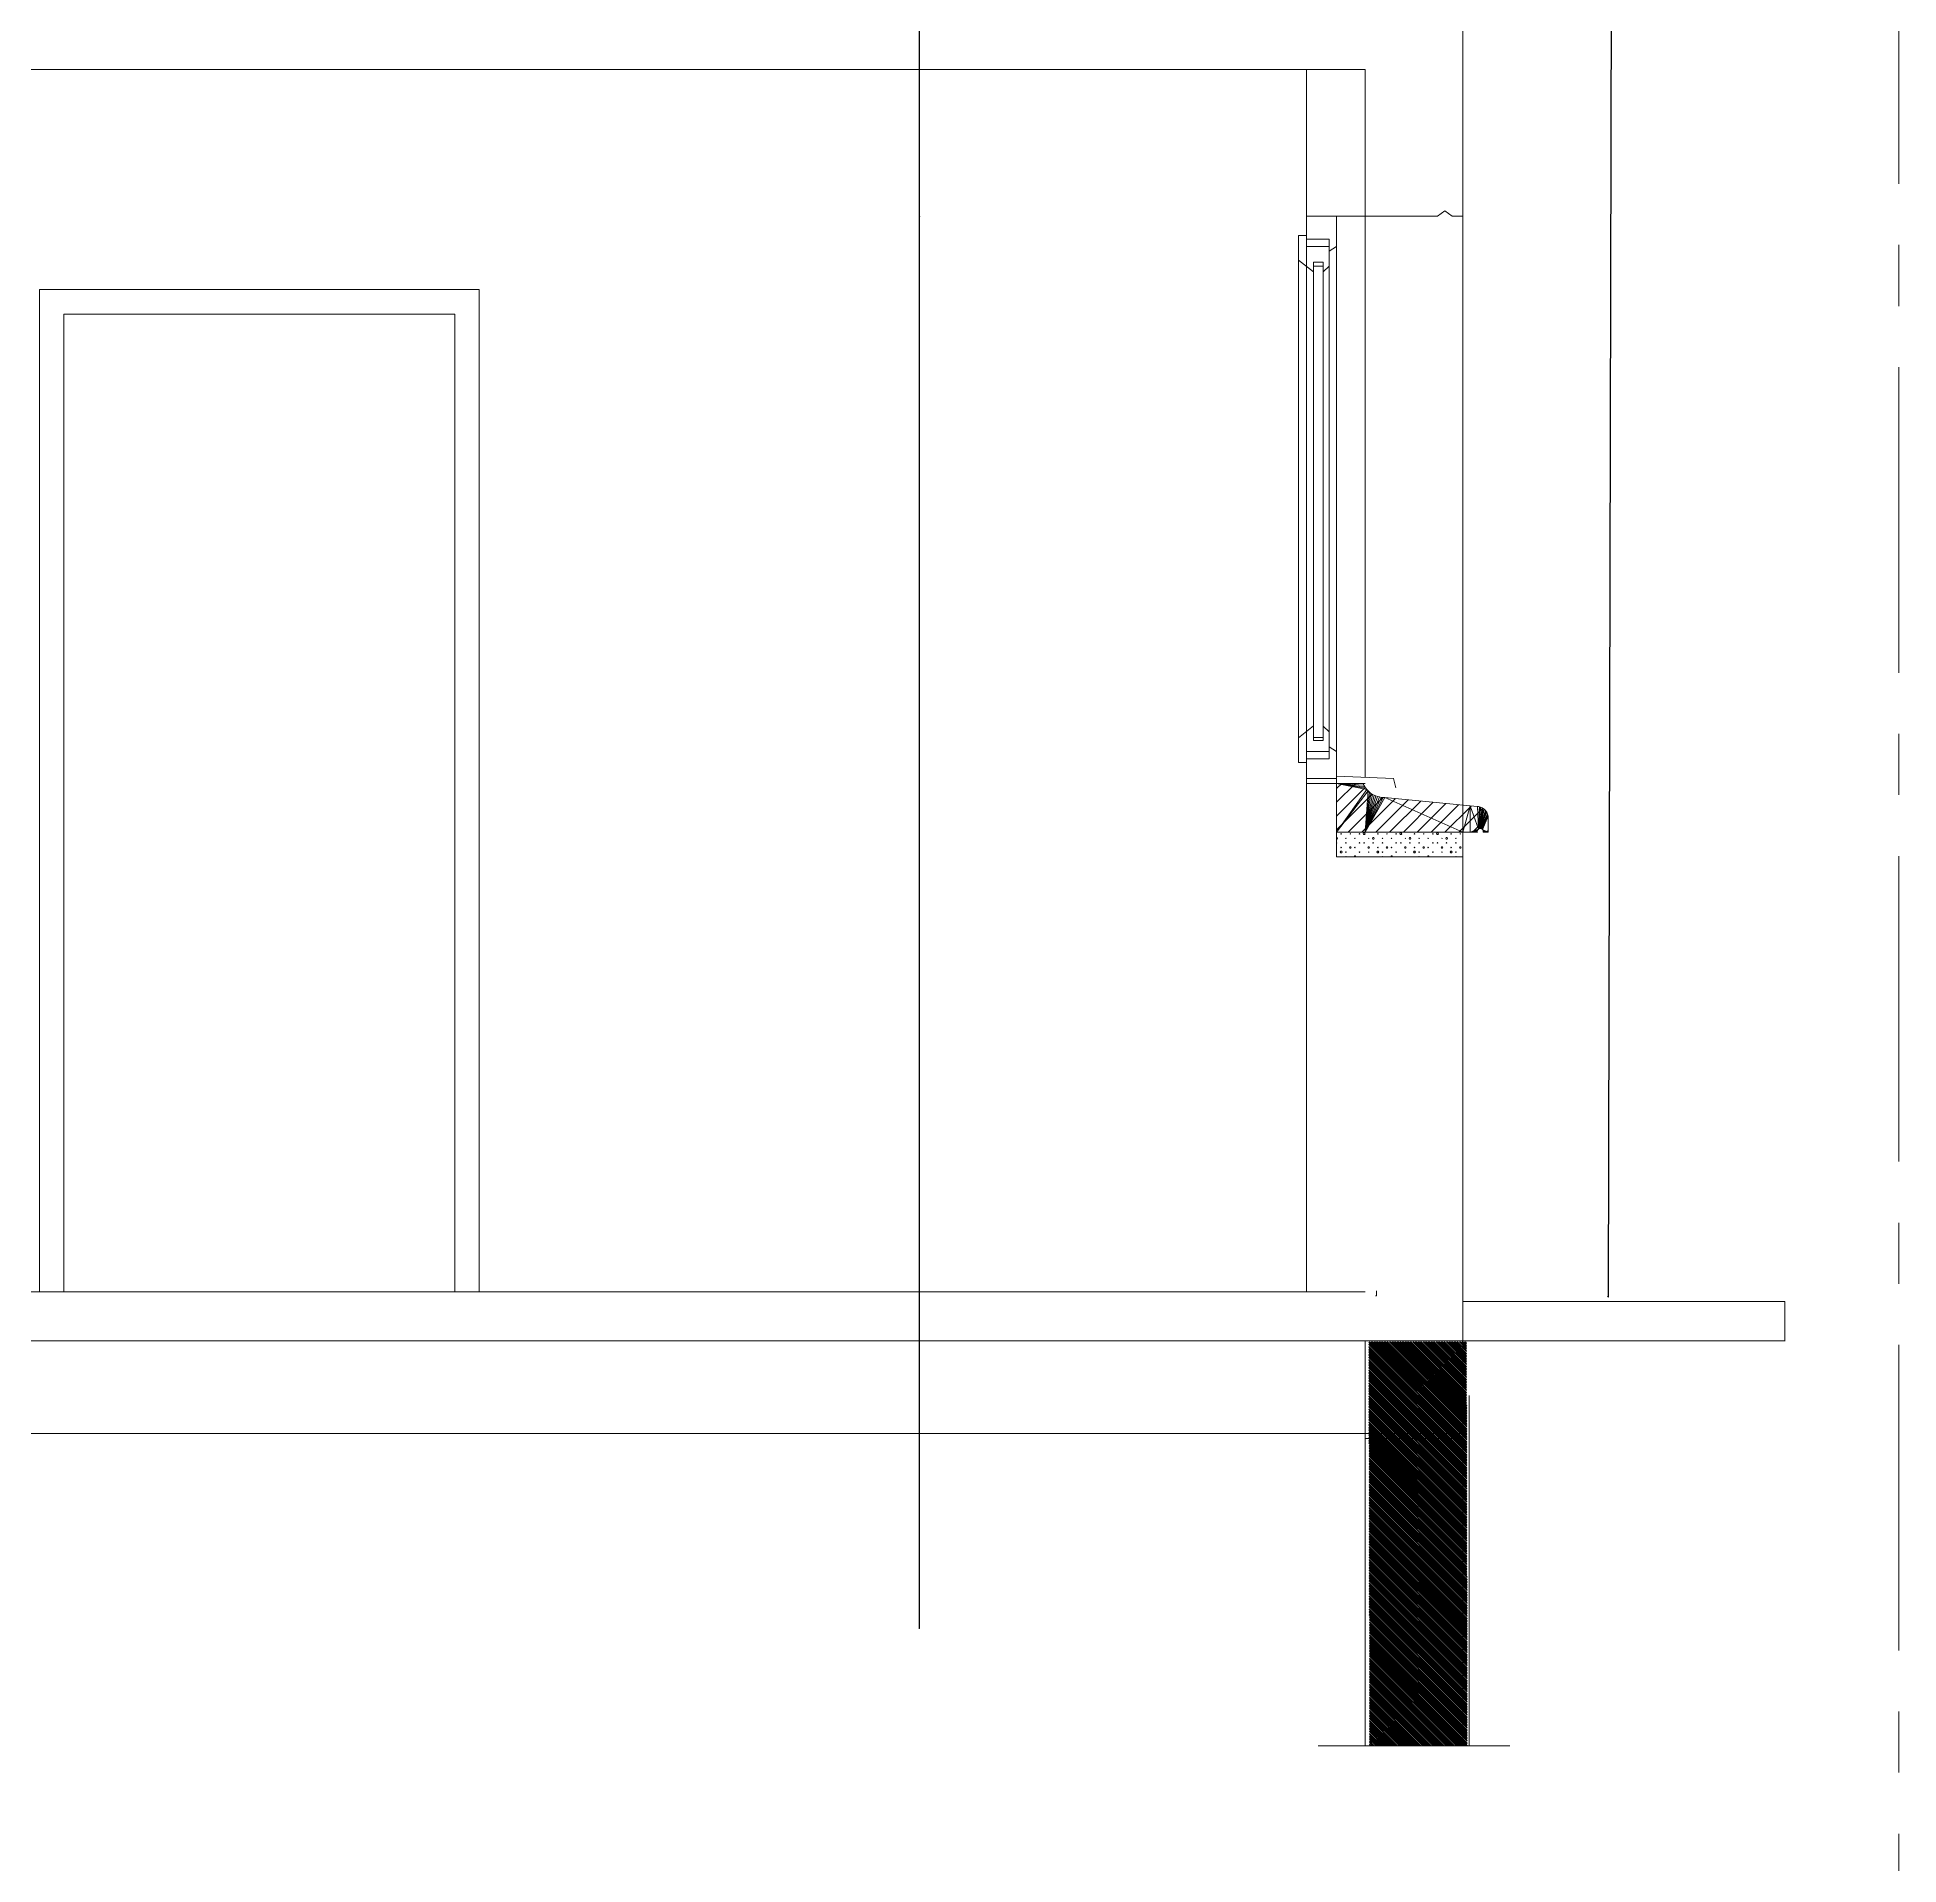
# Model space of a CAD drawing. Header units: metres. Extents: x -12536 to 12621, y -17191 to 9596.
# Drawn here: x -1968.3 to -1587.4, y 2159.1 to 2532.9 of the extents above; entities that cross this region are included whole.
import ezdxf
from ezdxf.lldxf.tags import DXFTag

# ---------------------------------------------------------------- set-up
doc = ezdxf.new("R2010")
doc.units = ezdxf.units.M
doc.header["$MEASUREMENT"] = 0
doc.header["$PDMODE"] = 2
doc.header["$PDSIZE"] = 0.25
doc.linetypes.add('2007-10_08_CENTER', pattern=[100, 62.5, -12.5, 12.5, -12.5])
doc.linetypes.add('AXES', pattern=[2, 1.25, -0.25, 0.25, -0.25])
doc.layers.add('B-AXE', color=1, linetype='AXES', lineweight=13)
doc.layers.add('B-HAC', color=8, linetype='Continuous', lineweight=9)
doc.layers.add('Calque commun', color=7, linetype='Continuous')
doc.layers.add('Cotations', color=7, linetype='Continuous')
doc.styles.add('Arial3', font='arial.ttf', dxfattribs={"height": 0.1})
doc.styles.add('Arial6', font='arial.ttf', dxfattribs={"height": 0.1})
tags = doc.linetypes.add('HIDDEN', pattern=[0.375, 0.25, -0.125]).pattern_tags.tags
tags[6:7] = [DXFTag(74, 4), DXFTag(75, 0), DXFTag(340, '0'), DXFTag(46, 1.0), DXFTag(50, 0.0), DXFTag(44, 0.0), DXFTag(45, 0.0)]
tags[4:5] = [DXFTag(74, 4), DXFTag(75, 0), DXFTag(340, '0'), DXFTag(46, 1.0), DXFTag(50, 0.0), DXFTag(44, 0.0), DXFTag(45, 0.0)]
tags = doc.linetypes.add('HIDDENX2', pattern=[0.75, 0.5, -0.25]).pattern_tags.tags
tags[6:7] = [DXFTag(74, 4), DXFTag(75, 0), DXFTag(340, '0'), DXFTag(46, 1.0), DXFTag(50, 0.0), DXFTag(44, 0.0), DXFTag(45, 0.0)]
tags[4:5] = [DXFTag(74, 4), DXFTag(75, 0), DXFTag(340, '0'), DXFTag(46, 1.0), DXFTag(50, 0.0), DXFTag(44, 0.0), DXFTag(45, 0.0)]
doc.dimstyles.new('DIM18', dxfattribs={"dimtxt": 0.1, "dimasz": 0.025, "dimexe": 0.1, "dimexo": 0, "dimgap": 5e-05, "dimtad": 1, "dimzin": 1, "dimdsep": 46, "dimtxsty": 'Arial3', "dimblk": 'ORIGIN', "dimcen": 0.09, "dimdle": 0.1, "dimadec": 0, "dimazin": 0, "dimtfac": 1, "dimtdec": 4, "dimtix": 1, "dimtofl": 0, "dimtmove": 0, "dimatfit": 3, "dimfxl": 0.1, "dimfxlon": 1, "dimfrac": 2, "dimtolj": 1, "dimtzin": 0, "dimarcsym": 2})
doc.dimstyles.new('DIM20', dxfattribs={"dimtxt": 0.1, "dimasz": 0.025, "dimexe": 0.1, "dimexo": 0, "dimgap": 5e-05, "dimtad": 1, "dimzin": 1, "dimdsep": 46, "dimtxsty": 'Arial6', "dimblk": 'ORIGIN', "dimcen": 0.09, "dimdle": 0.1, "dimadec": 0, "dimazin": 0, "dimtfac": 1, "dimtdec": 4, "dimtix": 1, "dimtofl": 0, "dimtmove": 0, "dimatfit": 3, "dimfxl": 0.1, "dimfxlon": 1, "dimfrac": 2, "dimtolj": 1, "dimtzin": 0, "dimarcsym": 2})

# ---------------------------------------------------------------- blocks, each defined once
blk = doc.blocks.new('_ORIGIN')
at = {"color": 0, "linetype": 'ByBlock', "lineweight": -2}
blk.add_line((0, 0), (-1, 0), dxfattribs=at)
blk.add_circle((0, 0), 0.5, dxfattribs=at)
blk = doc.blocks.new('*D828')
at = {"layer": 'Cotations', "color": 0, "linetype": 'ByBlock', "lineweight": -2, "transparency": 16777216}
for p, q in [((-1787.8, 2556.32), (-1787.9, 2556.32)), ((-1787.8, 2526.34), (-1787.8, 2556.29)), ((-1787.8, 2526.31), (-1787.9, 2526.31))]:
    blk.add_line(p, q, dxfattribs=at)
at = {"layer": 'Defpoints', "color": 0, "linetype": 'Continuous', "transparency": 16777216}
for p in [(-1787.8, 2556.32), (-1787.8, 2556.32), (-1787.8, 2526.31)]:
    blk.add_point(p, dxfattribs=at)
at = {"layer": 'Cotations', "color": 0, "linetype": 'Continuous', "lineweight": -2, "transparency": 16777216, "xscale": 0.02500000037252903, "yscale": 0.02500000037252903, "zscale": 0.02500000037252903}
for p, rotation in [((-1787.8, 2556.32), 90), ((-1787.8, 2526.31), 270)]:
    blk.add_blockref('_ORIGIN', p, dxfattribs=dict(at, rotation=rotation))
at = {"layer": 'Cotations', "color": 7, "linetype": 'Continuous', "lineweight": 5, "transparency": 16777216, "insert": (-1787.8, 2541.31), "char_height": 0.1, "attachment_point": 8, "rotation": 90, "line_spacing_factor": 0.776067, "style": 'Arial3'}
blk.add_mtext('\\A1;30.00', dxfattribs=at)
blk = doc.blocks.new('*D814')
at = {"layer": 'Cotations', "color": 0, "linetype": 'ByBlock', "lineweight": -2, "transparency": 16777216}
for p, q in [((-1787.8, 2526.31), (-1787.9, 2526.31)), ((-1787.8, 2496.34), (-1787.8, 2526.29)), ((-1787.8, 2496.32), (-1787.9, 2496.32))]:
    blk.add_line(p, q, dxfattribs=at)
at = {"layer": 'Defpoints', "color": 0, "linetype": 'Continuous', "transparency": 16777216}
for p in [(-1787.8, 2526.31), (-1787.8, 2526.31), (-1787.8, 2496.32)]:
    blk.add_point(p, dxfattribs=at)
at = {"layer": 'Cotations', "color": 0, "linetype": 'Continuous', "lineweight": -2, "transparency": 16777216, "xscale": 0.02500000037252903, "yscale": 0.02500000037252903, "zscale": 0.02500000037252903}
for p, rotation in [((-1787.8, 2526.31), 90), ((-1787.8, 2496.32), 270)]:
    blk.add_blockref('_ORIGIN', p, dxfattribs=dict(at, rotation=rotation))
at = {"layer": 'Cotations', "color": 7, "linetype": 'Continuous', "lineweight": 5, "transparency": 16777216, "insert": (-1787.8, 2511.31), "char_height": 0.1, "attachment_point": 8, "rotation": 90, "line_spacing_factor": 0.776067, "style": 'Arial3'}
blk.add_mtext('\\A1;30.00', dxfattribs=at)
blk = doc.blocks.new('*D824')
at = {"layer": 'Cotations', "color": 0, "linetype": 'ByBlock', "lineweight": -2, "transparency": 16777216}
for p, q in [((-1787.8, 2276.31), (-1787.9, 2276.31)), ((-1787.8, 2266.34), (-1787.8, 2276.29)), ((-1787.8, 2266.31), (-1787.9, 2266.31))]:
    blk.add_line(p, q, dxfattribs=at)
at = {"layer": 'Defpoints', "color": 0, "linetype": 'Continuous', "transparency": 16777216}
for p in [(-1787.8, 2276.31), (-1787.8, 2276.31), (-1787.8, 2266.31)]:
    blk.add_point(p, dxfattribs=at)
at = {"layer": 'Cotations', "color": 0, "linetype": 'Continuous', "lineweight": -2, "transparency": 16777216, "xscale": 0.02500000037252903, "yscale": 0.02500000037252903, "zscale": 0.02500000037252903}
for p, rotation in [((-1787.8, 2276.31), 90), ((-1787.8, 2266.31), 270)]:
    blk.add_blockref('_ORIGIN', p, dxfattribs=dict(at, rotation=rotation))
at = {"layer": 'Cotations', "color": 7, "linetype": 'Continuous', "lineweight": 5, "transparency": 16777216, "insert": (-1787.8, 2271.31), "char_height": 0.1, "attachment_point": 8, "rotation": 90, "line_spacing_factor": 0.776067, "style": 'Arial3'}
blk.add_mtext('\\A1;10.00', dxfattribs=at)
blk = doc.blocks.new('*D807')
at = {"layer": 'Cotations', "color": 0, "linetype": 'ByBlock', "lineweight": -2, "transparency": 16777216}
for p, q in [((-1787.8, 2266.31), (-1787.9, 2266.31)), ((-1787.8, 2247.34), (-1787.8, 2266.29)), ((-1787.8, 2247.31), (-1787.9, 2247.31))]:
    blk.add_line(p, q, dxfattribs=at)
at = {"layer": 'Defpoints', "color": 0, "linetype": 'Continuous', "transparency": 16777216}
for p in [(-1787.8, 2266.31), (-1787.8, 2266.31), (-1787.8, 2247.31)]:
    blk.add_point(p, dxfattribs=at)
at = {"layer": 'Cotations', "color": 0, "linetype": 'Continuous', "lineweight": -2, "transparency": 16777216, "xscale": 0.02500000037252903, "yscale": 0.02500000037252903, "zscale": 0.02500000037252903}
for p, rotation in [((-1787.8, 2266.31), 90), ((-1787.8, 2247.31), 270)]:
    blk.add_blockref('_ORIGIN', p, dxfattribs=dict(at, rotation=rotation))
at = {"layer": 'Cotations', "color": 7, "linetype": 'Continuous', "lineweight": 5, "transparency": 16777216, "insert": (-1787.8, 2256.81), "char_height": 0.1, "attachment_point": 8, "rotation": 90, "line_spacing_factor": 0.776067, "style": 'Arial3'}
blk.add_mtext('\\A1;19.00', dxfattribs=at)
blk = doc.blocks.new('*D808')
at = {"layer": 'Cotations', "color": 0, "linetype": 'ByBlock', "lineweight": -2, "transparency": 16777216}
for p, q in [((-1787.8, 2247.31), (-1787.9, 2247.31)), ((-1787.8, 2207.46), (-1787.8, 2247.29)), ((-1787.8, 2207.44), (-1787.9, 2207.44))]:
    blk.add_line(p, q, dxfattribs=at)
at = {"layer": 'Defpoints', "color": 0, "linetype": 'Continuous', "transparency": 16777216}
for p in [(-1787.8, 2247.31), (-1787.8, 2247.31), (-1787.8, 2207.44)]:
    blk.add_point(p, dxfattribs=at)
at = {"layer": 'Cotations', "color": 0, "linetype": 'Continuous', "lineweight": -2, "transparency": 16777216, "xscale": 0.02500000037252903, "yscale": 0.02500000037252903, "zscale": 0.02500000037252903}
for p, rotation in [((-1787.8, 2247.31), 90), ((-1787.8, 2207.44), 270)]:
    blk.add_blockref('_ORIGIN', p, dxfattribs=dict(at, rotation=rotation))
at = {"layer": 'Cotations', "color": 7, "linetype": 'Continuous', "lineweight": 5, "transparency": 16777216, "insert": (-1787.8, 2227.38), "char_height": 0.1, "attachment_point": 8, "rotation": 90, "line_spacing_factor": 0.776067, "style": 'Arial3'}
blk.add_mtext('\\A1;39.88', dxfattribs=at)
blk = doc.blocks.new('*D809')
at = {"layer": 'Cotations', "color": 0, "linetype": 'ByBlock', "lineweight": -2, "transparency": 16777216}
for p, q in [((-1787.8, 2276.31), (-1787.9, 2276.31)), ((-1787.8, 2266.34), (-1787.8, 2276.29)), ((-1787.8, 2266.31), (-1787.9, 2266.31))]:
    blk.add_line(p, q, dxfattribs=at)
at = {"layer": 'Defpoints', "color": 0, "linetype": 'Continuous', "transparency": 16777216}
for p in [(-1787.8, 2276.31), (-1787.8, 2276.31), (-1787.8, 2266.31)]:
    blk.add_point(p, dxfattribs=at)
at = {"layer": 'Cotations', "color": 0, "linetype": 'Continuous', "lineweight": -2, "transparency": 16777216, "xscale": 0.02500000037252903, "yscale": 0.02500000037252903, "zscale": 0.02500000037252903}
for p, rotation in [((-1787.8, 2276.31), 90), ((-1787.8, 2266.31), 270)]:
    blk.add_blockref('_ORIGIN', p, dxfattribs=dict(at, rotation=rotation))
at = {"layer": 'Cotations', "color": 7, "linetype": 'Continuous', "lineweight": 5, "transparency": 16777216, "insert": (-1787.8, 2271.31), "char_height": 0.1, "attachment_point": 8, "rotation": 90, "line_spacing_factor": 0.776067, "style": 'Arial3'}
blk.add_mtext('\\A1;10.00', dxfattribs=at)
blk = doc.blocks.new('*D810')
at = {"layer": 'Cotations', "color": 0, "linetype": 'ByBlock', "lineweight": -2, "transparency": 16777216}
for p, q in [((-1787.8, 2276.31), (-1787.9, 2276.31)), ((-1787.8, 2266.34), (-1787.8, 2276.29)), ((-1787.8, 2266.31), (-1787.9, 2266.31))]:
    blk.add_line(p, q, dxfattribs=at)
at = {"layer": 'Defpoints', "color": 0, "linetype": 'Continuous', "transparency": 16777216}
for p in [(-1787.8, 2276.31), (-1787.8, 2276.31), (-1787.8, 2266.31)]:
    blk.add_point(p, dxfattribs=at)
at = {"layer": 'Cotations', "color": 0, "linetype": 'Continuous', "lineweight": -2, "transparency": 16777216, "xscale": 0.02500000037252903, "yscale": 0.02500000037252903, "zscale": 0.02500000037252903}
for p, rotation in [((-1787.8, 2276.31), 90), ((-1787.8, 2266.31), 270)]:
    blk.add_blockref('_ORIGIN', p, dxfattribs=dict(at, rotation=rotation))
at = {"layer": 'Cotations', "color": 7, "linetype": 'Continuous', "lineweight": 5, "transparency": 16777216, "insert": (-1787.8, 2271.31), "char_height": 0.1, "attachment_point": 8, "rotation": 90, "line_spacing_factor": 0.776067, "style": 'Arial3'}
blk.add_mtext('\\A1;10.00', dxfattribs=at)
blk = doc.blocks.new('*D818')
at = {"layer": 'Cotations', "color": 0, "linetype": 'ByBlock', "lineweight": -2, "transparency": 16777216}
for p, q in [((-1787.8, 2496.32), (-1787.9, 2496.32)), ((-1787.8, 2276.34), (-1787.8, 2496.29)), ((-1787.8, 2276.31), (-1787.9, 2276.31))]:
    blk.add_line(p, q, dxfattribs=at)
at = {"layer": 'Defpoints', "color": 0, "linetype": 'Continuous', "transparency": 16777216}
for p in [(-1787.8, 2496.32), (-1787.8, 2496.32), (-1787.8, 2276.31)]:
    blk.add_point(p, dxfattribs=at)
at = {"layer": 'Cotations', "color": 0, "linetype": 'Continuous', "lineweight": -2, "transparency": 16777216, "xscale": 0.02500000037252903, "yscale": 0.02500000037252903, "zscale": 0.02500000037252903}
for p, rotation in [((-1787.8, 2496.32), 90), ((-1787.8, 2276.31), 270)]:
    blk.add_blockref('_ORIGIN', p, dxfattribs=dict(at, rotation=rotation))
at = {"layer": 'Cotations', "color": 7, "linetype": 'Continuous', "lineweight": 5, "transparency": 16777216, "insert": (-1787.8, 2386.31), "char_height": 0.1, "attachment_point": 8, "rotation": 90, "line_spacing_factor": 0.776067, "style": 'Arial3'}
blk.add_mtext('\\A1;220.00', dxfattribs=at)
blk = doc.blocks.new('*D813')
at = {"layer": 'Cotations', "color": 0, "linetype": 'ByBlock', "lineweight": -2, "transparency": 16777216}
for p, q in [((-1645.6, 2817.67), (-1646.91, 2275.34)), ((-1645.6, 2817.69), (-1645.5, 2817.69)), ((-1646.91, 2275.31), (-1646.81, 2275.31))]:
    blk.add_line(p, q, dxfattribs=at)
at = {"layer": 'Defpoints', "color": 0, "linetype": 'Continuous', "transparency": 16777216}
for p in [(-1645.6, 2817.69), (-1646.91, 2275.31), (-1646.91, 2275.31)]:
    blk.add_point(p, dxfattribs=at)
at = {"layer": 'Cotations', "color": 0, "linetype": 'Continuous', "lineweight": -2, "transparency": 16777216, "xscale": 0.02500000037252903, "yscale": 0.02500000037252903, "zscale": 0.02500000037252903}
for p, rotation in [((-1645.6, 2817.69), 89.86153779623815), ((-1646.91, 2275.31), 269.8615377962382)]:
    blk.add_blockref('_ORIGIN', p, dxfattribs=dict(at, rotation=rotation))
at = {"layer": 'Cotations', "color": 7, "linetype": 'Continuous', "lineweight": 5, "transparency": 16777216, "insert": (-1646.25, 2546.5), "char_height": 0.1, "attachment_point": 8, "rotation": 89.8615, "line_spacing_factor": 0.776067, "style": 'Arial6'}
blk.add_mtext('\\A1;542.38', dxfattribs=at)
blk = doc.blocks.new('hatch4')
at = {"layer": 'Calque commun', "color": 7, "linetype": 'Continuous', "lineweight": 5}
for p, q in [((40.9032, -35.4721), (40.8929, -35.4824)), ((40.9314, -35.4721), (40.8929, -35.5107)), ((40.9515, -35.4804), (40.8929, -35.539)), ((40.9659, -35.4943), (40.8929, -35.5673)), ((40.9875, -35.5009), (40.9163, -35.5721)), ((41.0135, -35.5032), (40.9446, -35.5721)), ((41.0392, -35.5057), (40.9729, -35.5721)), ((41.065, -35.5083), (41.0012, -35.5721)), ((41.0907, -35.5109), (41.0294, -35.5721)), ((41.1164, -35.5134), (41.0577, -35.5721)), ((41.1421, -35.516), (41.086, -35.5721)), ((41.1679, -35.5185), (41.1143, -35.5721)), ((41.1918, -35.5228), (41.1426, -35.5721)), ((41.2029, -35.5401), (41.1709, -35.5721)), ((41.2029, -35.5684), (41.1991, -35.5721))]:
    blk.add_line(p, q, dxfattribs=at)
at = {"layer": 'Calque commun', "color": 7, "linetype": 'Continuous', "lineweight": 20}
mesh = blk.add_polyface(dxfattribs=at)
corners = [(40.8929, -35.4721), (40.9525, -35.482), (40.9504, -35.4789), (41.2029, -35.5392), (41.2024, -35.5371), (41.1861, -35.5645), (41.1822, -35.5665), (41.1833, -35.5656), (41.1664, -35.5721), (40.8929, -35.5721), (40.9514, -35.5721), (40.9574, -35.4877), (41.1664, -35.5184), (40.9917, -35.501), (41.1514, -35.5721), (41.1808, -35.5193), (41.189, -35.5649), (41.1904, -35.5656), (40.9664, -35.4946), (40.9632, -35.4926), (41.1808, -35.5721), (41.1807, -35.5706), (41.1814, -35.5678), (40.9602, -35.4903), (41.1989, -35.5294), (41.1976, -35.5277), (41.2029, -35.5721), (41.193, -35.5706), (41.1928, -35.5721), (40.9879, -35.501), (40.9841, -35.5007), (41.1871, -35.5206), (41.1851, -35.52), (41.1847, -35.5649), (41.1876, -35.5645), (40.9549, -35.485), (41.1928, -35.5692), (40.9804, -35.5), (40.9768, -35.4991), (40.9486, -35.4756), (41.1945, -35.5247), (41.1808, -35.5692), (41.2, -35.5312), (41.1928, -35.5234), (41.191, -35.5223), (41.1923, -35.5678), (41.2018, -35.5351), (41.201, -35.5331), (41.1915, -35.5665), (40.9732, -35.4979), (40.9697, -35.4964), (41.1961, -35.5261), (41.1891, -35.5214), (40.9471, -35.4721), (41.183, -35.5196)]
mesh.append_faces([[corners[k] for k in face] for face in [(26, 27, 28), (42, 46, 47), (0, 39, 53), (15, 32, 54)]], dxfattribs={"vtx0": -1, "color": 7})
mesh.append_faces([[corners[k] for k in face] for face in [(12, 7, 15), (3, 48, 26), (43, 5, 40)]], dxfattribs={"vtx0": -1, "vtx1": -1, "color": 7})
mesh.append_faces([[corners[k] for k in face] for face in [(25, 40, 5), (15, 33, 32), (12, 8, 7), (31, 33, 44), (42, 5, 46)]], dxfattribs={"vtx0": -1, "vtx1": -1, "vtx2": -1, "color": 7})
mesh.append_faces([[corners[k] for k in face] for face in [(0, 1, 2), (3, 16, 17), (13, 10, 14), (3, 34, 16), (0, 35, 1), (26, 36, 27), (15, 7, 33), (0, 2, 39), (26, 45, 36), (3, 5, 34), (12, 14, 8), (3, 17, 48), (9, 11, 35), (43, 33, 5), (26, 48, 45)]], dxfattribs={"vtx0": -1, "vtx2": -1, "color": 7})
mesh.append_faces([[corners[k] for k in face] for face in [(20, 21, 8)]], dxfattribs={"vtx1": -1, "color": 7})
mesh.append_faces([[corners[k] for k in face] for face in [(3, 4, 5), (6, 7, 8), (9, 10, 11), (12, 13, 14), (18, 19, 10), (22, 6, 8), (23, 11, 10), (24, 25, 5), (29, 30, 10), (31, 32, 33), (37, 38, 10), (30, 37, 10), (41, 22, 8), (42, 24, 5), (43, 44, 33), (13, 29, 10), (19, 23, 10), (49, 50, 10), (0, 9, 35), (4, 46, 5), (50, 18, 10), (38, 49, 10), (21, 41, 8)]], dxfattribs={"vtx1": -1, "vtx2": -1, "color": 7})
mesh.append_faces([[corners[k] for k in face] for face in [(25, 51, 40), (44, 52, 31)]], dxfattribs={"vtx2": -1, "color": 7})
blk = doc.blocks.new('Block58757')
at = {"layer": 'Calque commun', "color": 7, "linetype": 'Continuous', "lineweight": 5}
for p, q in [((40.9016, -35.5752), (40.9022, -35.5746)), ((40.9022, -35.5759), (40.9016, -35.5752)), ((40.9022, -35.5746), (40.9029, -35.5752)), ((40.9029, -35.5752), (40.9022, -35.5759)), ((40.9204, -35.5752), (40.921, -35.5746)), ((40.921, -35.5759), (40.9204, -35.5752)), ((40.921, -35.5746), (40.9216, -35.5752)), ((40.9216, -35.5752), (40.921, -35.5759)), ((40.9391, -35.5752), (40.9397, -35.5746)), ((40.9397, -35.5759), (40.9391, -35.5752)), ((40.9397, -35.5746), (40.9404, -35.5752)), ((40.9404, -35.5752), (40.9397, -35.5759)), ((40.9472, -35.5752), (40.9482, -35.5736)), ((40.9482, -35.5769), (40.9472, -35.5752)), ((40.9482, -35.5736), (40.95, -35.5736)), ((40.95, -35.5736), (40.951, -35.5752)), ((40.951, -35.5752), (40.95, -35.5769)), ((40.9766, -35.5752), (40.9772, -35.5746)), ((40.9772, -35.5759), (40.9766, -35.5752)), ((40.9772, -35.5746), (40.9779, -35.5752)), ((40.9779, -35.5752), (40.9772, -35.5759)), ((40.9954, -35.5752), (40.996, -35.5746)), ((40.996, -35.5759), (40.9954, -35.5752)), ((40.996, -35.5746), (40.9966, -35.5752)), ((40.9966, -35.5752), (40.996, -35.5759)), ((41.0141, -35.5752), (41.0147, -35.5746)), ((41.0147, -35.5759), (41.0141, -35.5752)), ((41.0147, -35.5746), (41.0154, -35.5752)), ((41.0154, -35.5752), (41.0147, -35.5759)), ((41.0222, -35.5752), (41.0232, -35.5736)), ((41.0232, -35.5769), (41.0222, -35.5752)), ((41.0232, -35.5736), (41.025, -35.5736)), ((41.025, -35.5736), (41.026, -35.5752)), ((41.026, -35.5752), (41.025, -35.5769)), ((41.0516, -35.5752), (41.0522, -35.5746)), ((41.0522, -35.5759), (41.0516, -35.5752)), ((41.0522, -35.5746), (41.0529, -35.5752)), ((41.0529, -35.5752), (41.0522, -35.5759)), ((41.0704, -35.5752), (41.071, -35.5746)), ((41.071, -35.5759), (41.0704, -35.5752)), ((41.071, -35.5746), (41.0716, -35.5752)), ((41.0716, -35.5752), (41.071, -35.5759)), ((41.0891, -35.5752), (41.0897, -35.5746)), ((41.0897, -35.5759), (41.0891, -35.5752)), ((41.0897, -35.5746), (41.0904, -35.5752)), ((41.0904, -35.5752), (41.0897, -35.5759)), ((41.0972, -35.5752), (41.0982, -35.5736)), ((41.0982, -35.5769), (41.0972, -35.5752)), ((41.0982, -35.5736), (41.1, -35.5736)), ((41.1, -35.5736), (41.101, -35.5752)), ((41.101, -35.5752), (41.1, -35.5769)), ((41.1266, -35.5752), (41.1272, -35.5746)), ((41.1272, -35.5759), (41.1266, -35.5752)), ((41.1272, -35.5746), (41.1279, -35.5752)), ((41.1279, -35.5752), (41.1272, -35.5759)), ((41.1454, -35.5752), (41.146, -35.5746)), ((41.146, -35.5759), (41.1454, -35.5752)), ((41.146, -35.5746), (41.1466, -35.5752)), ((41.1466, -35.5752), (41.146, -35.5759)), ((40.8938, -35.583), (40.8929, -35.583)), ((40.8929, -35.5862), (40.8938, -35.5862)), ((40.8935, -35.594), (40.8929, -35.5934)), ((40.8929, -35.5946), (40.8935, -35.594)), ((40.8947, -35.5846), (40.8938, -35.583)), ((40.8938, -35.5862), (40.8947, -35.5846)), ((40.9004, -35.6127), (40.9013, -35.6111)), ((40.9013, -35.6144), (40.9004, -35.6127)), ((40.9013, -35.6111), (40.9032, -35.6111)), ((40.9016, -35.6034), (40.9022, -35.6027)), ((40.9022, -35.604), (40.9016, -35.6034)), ((40.9022, -35.6027), (40.9029, -35.6034)), ((40.9029, -35.6034), (40.9022, -35.604)), ((40.9032, -35.6111), (40.9041, -35.6127)), ((40.9041, -35.6127), (40.9032, -35.6144)), ((40.911, -35.5846), (40.9116, -35.584)), ((40.9116, -35.5852), (40.911, -35.5846)), ((40.911, -35.594), (40.9116, -35.5934)), ((40.9116, -35.5946), (40.911, -35.594)), ((40.911, -35.6127), (40.9116, -35.6121)), ((40.9116, -35.6134), (40.911, -35.6127)), ((40.9116, -35.584), (40.9122, -35.5846)), ((40.9122, -35.5846), (40.9116, -35.5852)), ((40.9116, -35.5934), (40.9122, -35.594)), ((40.9122, -35.594), (40.9116, -35.5946)), ((40.9116, -35.6121), (40.9122, -35.6127)), ((40.9122, -35.6127), (40.9116, -35.6134)), ((40.9191, -35.6034), (40.92, -35.6017)), ((40.92, -35.605), (40.9191, -35.6034)), ((40.92, -35.6017), (40.9219, -35.6017)), ((40.9219, -35.605), (40.92, -35.605)), ((40.9219, -35.6017), (40.9229, -35.6034)), ((40.9229, -35.6034), (40.9219, -35.605)), ((40.9297, -35.5846), (40.9304, -35.584)), ((40.9304, -35.5852), (40.9297, -35.5846)), ((40.9297, -35.6034), (40.9304, -35.6027)), ((40.9304, -35.604), (40.9297, -35.6034)), ((40.9304, -35.584), (40.931, -35.5846)), ((40.931, -35.5846), (40.9304, -35.5852)), ((40.9304, -35.6027), (40.931, -35.6034)), ((40.931, -35.6034), (40.9304, -35.604)), ((40.9391, -35.594), (40.9397, -35.5934)), ((40.9397, -35.5946), (40.9391, -35.594)), ((40.9391, -35.6127), (40.9397, -35.6121)), ((40.9397, -35.6134), (40.9391, -35.6127)), ((40.9397, -35.5934), (40.9404, -35.594)), ((40.9404, -35.594), (40.9397, -35.5946)), ((40.9397, -35.6121), (40.9404, -35.6127)), ((40.9404, -35.6127), (40.9397, -35.6134)), ((40.95, -35.5769), (40.9482, -35.5769)), ((40.9485, -35.594), (40.9491, -35.5934)), ((40.9491, -35.5946), (40.9485, -35.594)), ((40.9491, -35.5934), (40.9497, -35.594)), ((40.9497, -35.594), (40.9491, -35.5946)), ((40.9566, -35.6034), (40.9575, -35.6017)), ((40.9575, -35.605), (40.9566, -35.6034)), ((40.9575, -35.6017), (40.9594, -35.6017)), ((40.9594, -35.605), (40.9575, -35.605)), ((40.9579, -35.5846), (40.9585, -35.584)), ((40.9585, -35.5852), (40.9579, -35.5846)), ((40.9579, -35.6127), (40.9585, -35.6121)), ((40.9585, -35.6134), (40.9579, -35.6127)), ((40.9585, -35.584), (40.9591, -35.5846)), ((40.9591, -35.5846), (40.9585, -35.5852)), ((40.9585, -35.6121), (40.9591, -35.6127)), ((40.9591, -35.6127), (40.9585, -35.6134)), ((40.9594, -35.6017), (40.9604, -35.6034)), ((40.9604, -35.6034), (40.9594, -35.605)), ((40.966, -35.5846), (40.9669, -35.583)), ((40.9669, -35.5862), (40.966, -35.5846)), ((40.9669, -35.583), (40.9679, -35.583)), ((40.9679, -35.5862), (40.9669, -35.5862)), ((40.9672, -35.594), (40.9679, -35.5934)), ((40.9679, -35.5946), (40.9672, -35.594)), ((40.9688, -35.583), (40.9679, -35.583)), ((40.9679, -35.5862), (40.9688, -35.5862)), ((40.9685, -35.594), (40.9679, -35.5934)), ((40.9679, -35.5946), (40.9685, -35.594)), ((40.9697, -35.5846), (40.9688, -35.583)), ((40.9688, -35.5862), (40.9697, -35.5846)), ((40.9754, -35.6127), (40.9763, -35.6111)), ((40.9763, -35.6144), (40.9754, -35.6127)), ((40.9763, -35.6111), (40.9782, -35.6111)), ((40.9766, -35.6034), (40.9772, -35.6027)), ((40.9772, -35.604), (40.9766, -35.6034)), ((40.9772, -35.6027), (40.9779, -35.6034)), ((40.9779, -35.6034), (40.9772, -35.604)), ((40.9782, -35.6111), (40.9791, -35.6127)), ((40.9791, -35.6127), (40.9782, -35.6144)), ((40.986, -35.5846), (40.9866, -35.584)), ((40.9866, -35.5852), (40.986, -35.5846)), ((40.986, -35.594), (40.9866, -35.5934)), ((40.9866, -35.5946), (40.986, -35.594)), ((40.986, -35.6127), (40.9866, -35.6121)), ((40.9866, -35.6134), (40.986, -35.6127)), ((40.9866, -35.584), (40.9872, -35.5846)), ((40.9872, -35.5846), (40.9866, -35.5852)), ((40.9866, -35.5934), (40.9872, -35.594)), ((40.9872, -35.594), (40.9866, -35.5946)), ((40.9866, -35.6121), (40.9872, -35.6127)), ((40.9872, -35.6127), (40.9866, -35.6134)), ((40.9941, -35.6034), (40.995, -35.6017)), ((40.995, -35.605), (40.9941, -35.6034)), ((40.995, -35.6017), (40.9969, -35.6017)), ((40.9969, -35.605), (40.995, -35.605)), ((40.9969, -35.6017), (40.9979, -35.6034)), ((40.9979, -35.6034), (40.9969, -35.605)), ((41.0047, -35.5846), (41.0054, -35.584)), ((41.0054, -35.5852), (41.0047, -35.5846)), ((41.0047, -35.6034), (41.0054, -35.6027)), ((41.0054, -35.604), (41.0047, -35.6034)), ((41.0054, -35.584), (41.006, -35.5846)), ((41.006, -35.5846), (41.0054, -35.5852)), ((41.0054, -35.6027), (41.006, -35.6034)), ((41.006, -35.6034), (41.0054, -35.604)), ((41.0141, -35.594), (41.0147, -35.5934)), ((41.0147, -35.5946), (41.0141, -35.594)), ((41.0141, -35.6127), (41.0147, -35.6121)), ((41.0147, -35.6134), (41.0141, -35.6127)), ((41.0147, -35.5934), (41.0154, -35.594)), ((41.0154, -35.594), (41.0147, -35.5946)), ((41.0147, -35.6121), (41.0154, -35.6127)), ((41.0154, -35.6127), (41.0147, -35.6134)), ((41.025, -35.5769), (41.0232, -35.5769)), ((41.0235, -35.594), (41.0241, -35.5934)), ((41.0241, -35.5946), (41.0235, -35.594)), ((41.0241, -35.5934), (41.0247, -35.594)), ((41.0247, -35.594), (41.0241, -35.5946)), ((41.0316, -35.6034), (41.0325, -35.6017)), ((41.0325, -35.605), (41.0316, -35.6034)), ((41.0325, -35.6017), (41.0344, -35.6017)), ((41.0344, -35.605), (41.0325, -35.605)), ((41.0329, -35.5846), (41.0335, -35.584)), ((41.0335, -35.5852), (41.0329, -35.5846)), ((41.0329, -35.6127), (41.0335, -35.6121)), ((41.0335, -35.6134), (41.0329, -35.6127)), ((41.0335, -35.584), (41.0341, -35.5846)), ((41.0341, -35.5846), (41.0335, -35.5852)), ((41.0335, -35.6121), (41.0341, -35.6127)), ((41.0341, -35.6127), (41.0335, -35.6134)), ((41.0344, -35.6017), (41.0354, -35.6034)), ((41.0354, -35.6034), (41.0344, -35.605)), ((41.041, -35.5846), (41.0419, -35.583)), ((41.0419, -35.5862), (41.041, -35.5846)), ((41.0419, -35.583), (41.0429, -35.583)), ((41.0429, -35.5862), (41.0419, -35.5862)), ((41.0422, -35.594), (41.0429, -35.5934)), ((41.0429, -35.5946), (41.0422, -35.594)), ((41.0438, -35.583), (41.0429, -35.583)), ((41.0429, -35.5862), (41.0438, -35.5862)), ((41.0435, -35.594), (41.0429, -35.5934)), ((41.0429, -35.5946), (41.0435, -35.594)), ((41.0447, -35.5846), (41.0438, -35.583)), ((41.0438, -35.5862), (41.0447, -35.5846)), ((41.0504, -35.6127), (41.0513, -35.6111)), ((41.0513, -35.6144), (41.0504, -35.6127)), ((41.0513, -35.6111), (41.0532, -35.6111)), ((41.0516, -35.6034), (41.0522, -35.6027)), ((41.0522, -35.604), (41.0516, -35.6034)), ((41.0522, -35.6027), (41.0529, -35.6034)), ((41.0529, -35.6034), (41.0522, -35.604)), ((41.0532, -35.6111), (41.0541, -35.6127)), ((41.0541, -35.6127), (41.0532, -35.6144)), ((41.061, -35.5846), (41.0616, -35.584)), ((41.0616, -35.5852), (41.061, -35.5846)), ((41.061, -35.594), (41.0616, -35.5934)), ((41.0616, -35.5946), (41.061, -35.594)), ((41.061, -35.6127), (41.0616, -35.6121)), ((41.0616, -35.6134), (41.061, -35.6127)), ((41.0616, -35.584), (41.0622, -35.5846)), ((41.0622, -35.5846), (41.0616, -35.5852)), ((41.0616, -35.5934), (41.0622, -35.594)), ((41.0622, -35.594), (41.0616, -35.5946)), ((41.0616, -35.6121), (41.0622, -35.6127)), ((41.0622, -35.6127), (41.0616, -35.6134)), ((41.0691, -35.6034), (41.07, -35.6017)), ((41.07, -35.605), (41.0691, -35.6034)), ((41.07, -35.6017), (41.0719, -35.6017)), ((41.0719, -35.605), (41.07, -35.605)), ((41.0719, -35.6017), (41.0729, -35.6034)), ((41.0729, -35.6034), (41.0719, -35.605)), ((41.0797, -35.5846), (41.0804, -35.584)), ((41.0804, -35.5852), (41.0797, -35.5846)), ((41.0797, -35.6034), (41.0804, -35.6027)), ((41.0804, -35.604), (41.0797, -35.6034)), ((41.0804, -35.584), (41.081, -35.5846)), ((41.081, -35.5846), (41.0804, -35.5852)), ((41.0804, -35.6027), (41.081, -35.6034)), ((41.081, -35.6034), (41.0804, -35.604)), ((41.0891, -35.594), (41.0897, -35.5934)), ((41.0897, -35.5946), (41.0891, -35.594)), ((41.0891, -35.6127), (41.0897, -35.6121)), ((41.0897, -35.6134), (41.0891, -35.6127)), ((41.0897, -35.5934), (41.0904, -35.594)), ((41.0904, -35.594), (41.0897, -35.5946)), ((41.0897, -35.6121), (41.0904, -35.6127)), ((41.0904, -35.6127), (41.0897, -35.6134)), ((41.1, -35.5769), (41.0982, -35.5769)), ((41.0985, -35.594), (41.0991, -35.5934)), ((41.0991, -35.5946), (41.0985, -35.594)), ((41.0991, -35.5934), (41.0997, -35.594)), ((41.0997, -35.594), (41.0991, -35.5946)), ((41.1066, -35.6034), (41.1075, -35.6017)), ((41.1075, -35.605), (41.1066, -35.6034)), ((41.1075, -35.6017), (41.1094, -35.6017)), ((41.1094, -35.605), (41.1075, -35.605)), ((41.1079, -35.5846), (41.1085, -35.584)), ((41.1085, -35.5852), (41.1079, -35.5846)), ((41.1079, -35.6127), (41.1085, -35.6121)), ((41.1085, -35.6134), (41.1079, -35.6127)), ((41.1085, -35.584), (41.1091, -35.5846)), ((41.1091, -35.5846), (41.1085, -35.5852)), ((41.1085, -35.6121), (41.1091, -35.6127)), ((41.1091, -35.6127), (41.1085, -35.6134)), ((41.1094, -35.6017), (41.1104, -35.6034)), ((41.1104, -35.6034), (41.1094, -35.605)), ((41.116, -35.5846), (41.1169, -35.583)), ((41.1169, -35.5862), (41.116, -35.5846)), ((41.1169, -35.583), (41.1179, -35.583)), ((41.1179, -35.5862), (41.1169, -35.5862)), ((41.1172, -35.594), (41.1179, -35.5934)), ((41.1179, -35.5946), (41.1172, -35.594)), ((41.1188, -35.583), (41.1179, -35.583)), ((41.1179, -35.5862), (41.1188, -35.5862)), ((41.1185, -35.594), (41.1179, -35.5934)), ((41.1179, -35.5946), (41.1185, -35.594)), ((41.1197, -35.5846), (41.1188, -35.583)), ((41.1188, -35.5862), (41.1197, -35.5846)), ((41.1254, -35.6127), (41.1263, -35.6111)), ((41.1263, -35.6144), (41.1254, -35.6127)), ((41.1263, -35.6111), (41.1282, -35.6111)), ((41.1266, -35.6034), (41.1272, -35.6027)), ((41.1272, -35.604), (41.1266, -35.6034)), ((41.1272, -35.6027), (41.1279, -35.6034)), ((41.1279, -35.6034), (41.1272, -35.604)), ((41.1282, -35.6111), (41.1291, -35.6127)), ((41.1291, -35.6127), (41.1282, -35.6144)), ((41.136, -35.5846), (41.1366, -35.584)), ((41.1366, -35.5852), (41.136, -35.5846)), ((41.136, -35.594), (41.1366, -35.5934)), ((41.1366, -35.5946), (41.136, -35.594)), ((41.136, -35.6127), (41.1366, -35.6121)), ((41.1366, -35.6134), (41.136, -35.6127)), ((41.1366, -35.584), (41.1372, -35.5846)), ((41.1372, -35.5846), (41.1366, -35.5852)), ((41.1366, -35.5934), (41.1372, -35.594)), ((41.1372, -35.594), (41.1366, -35.5946)), ((41.1366, -35.6121), (41.1372, -35.6127)), ((41.1372, -35.6127), (41.1366, -35.6134)), ((41.1441, -35.6034), (41.145, -35.6017)), ((41.145, -35.605), (41.1441, -35.6034)), ((41.145, -35.6017), (41.1469, -35.6017)), ((41.1469, -35.605), (41.145, -35.605)), ((41.1469, -35.6017), (41.1479, -35.6034)), ((41.1479, -35.6034), (41.1469, -35.605)), ((40.9032, -35.6144), (40.9013, -35.6144)), ((40.911, -35.6221), (40.9116, -35.6215)), ((40.9116, -35.6215), (40.9122, -35.6221)), ((40.9285, -35.6221), (40.9294, -35.6205)), ((40.9294, -35.6205), (40.9313, -35.6205)), ((40.9313, -35.6205), (40.9322, -35.6221)), ((40.9782, -35.6144), (40.9763, -35.6144)), ((40.986, -35.6221), (40.9866, -35.6215)), ((40.9866, -35.6215), (40.9872, -35.6221)), ((41.0035, -35.6221), (41.0044, -35.6205)), ((41.0044, -35.6205), (41.0063, -35.6205)), ((41.0063, -35.6205), (41.0072, -35.6221)), ((41.0532, -35.6144), (41.0513, -35.6144)), ((41.061, -35.6221), (41.0616, -35.6215)), ((41.0616, -35.6215), (41.0622, -35.6221)), ((41.0785, -35.6221), (41.0794, -35.6205)), ((41.0794, -35.6205), (41.0813, -35.6205)), ((41.0813, -35.6205), (41.0822, -35.6221)), ((41.1282, -35.6144), (41.1263, -35.6144)), ((41.136, -35.6221), (41.1366, -35.6215)), ((41.1366, -35.6215), (41.1372, -35.6221))]:
    blk.add_line(p, q, dxfattribs=at)
blk = doc.blocks.new('pattern4')
at = {"layer": 'Calque commun', "color": 0, "linetype": 'ByBlock', "lineweight": -2}
blk.add_blockref('Block58757', (0, 0), dxfattribs=at)
at = {"layer": 'Calque commun', "color": 7, "linetype": 'Continuous', "lineweight": 20}
mesh = blk.add_polyface(dxfattribs=at)
corners = [(40.8929, -35.5721), (40.8929, -35.6221), (41.1514, -35.6221), (41.1514, -35.5721)]
mesh.append_faces([[corners[k] for k in face] for face in [(0, 1, 2, 3)]], dxfattribs={"color": 7})

msp = doc.modelspace()

# ---------------------------------------------------------------- hatches: boundary and pattern name
at = {"layer": 'B-HAC'}
h = msp.add_hatch(dxfattribs=at)
h.set_pattern_fill('ANSI32', color=1, angle=-90)
h.set_pattern_definition([(315, (2256.80133, -2133.51423), (0.265165043, 0.265165043), []), (315, (2256.80133, -2133.691), (0.265165043, 0.265165043), [])])
h.paths.add_polyline_path([(-1675.859, 2266.073), (-1675.699, 2183.486), (-1695.699, 2183.486), (-1695.859, 2266.073)])
h.paths.add_polyline_path([(-1693.636, 3155.914), (-1688.127, 3155.84), (-1688.127, 3145.496), (-1693.636, 3145.571)])
h.paths.add_polyline_path([(-1689.726, 3168.072), (-1681.893, 3168.116), (-1681.867, 3158.844), (-1689.7, 3158.8)])

# ---------------------------------------------------------------- linework, layer by layer
at = {"layer": 'B-AXE', "linetype": '2007-10_08_CENTER'}
msp.add_lwpolyline([(-2761.821, 3065.451), (-1587.42, 3065.451), (-1587.42, 1993.389), (-2761.821, 1993.389)], close=True, dxfattribs=at)
at = {"layer": 'Calque commun', "color": 7, "linetype": 'Continuous', "lineweight": 20}
for p, q in [((-1676.596, 2496.315), (-1676.596, 2560.489)), ((-2556.757, 2526.315), (-1696.596, 2526.315)), ((-2308.144, 2526.315), (-1743.62, 2526.315)), ((-1708.595, 2526.315), (-1708.595, 2496.315)), ((-1696.596, 2496.316), (-1696.596, 2526.315)), ((-1696.256, 2496.315), (-1708.595, 2496.315)), ((-1681.775, 2496.315), (-1696.596, 2496.315)), ((-1680.275, 2497.454), (-1681.775, 2496.316)), ((-1678.775, 2496.316), (-1680.275, 2497.454)), ((-1678.775, 2496.315), (-1676.596, 2496.315)), ((-1708.595, 2381.315), (-1702.446, 2381.315)), ((-1708.595, 2381.315), (-1708.595, 2276.315)), ((-1676.596, 2274.314), (-1676.596, 2365.315)), ((-1696.596, 2276.314), (-2544.757, 2276.314)), ((-1676.596, 2274.314), (-1610.738, 2274.314)), ((-1610.738, 2266.313), (-1610.738, 2274.314)), ((-1676.596, 2273.123), (-1676.596, 2266.313)), ((-1676.595, 2266.313), (-2576.756, 2266.313)), ((-1696.594, 2247.313), (-1696.594, 2266.313)), ((-1676.595, 2266.313), (-1676.595, 2183.419)), ((-1696.594, 2247.313), (-2576.756, 2247.313)), ((-1676.595, 2247.313), (-1706.597, 2247.313)), ((-1696.594, 2183.419), (-1696.594, 2247.313)), ((-1696.596, 2246.298), (-1676.595, 2246.298))]:
    msp.add_line(p, q, dxfattribs=at)
at = {"layer": 'Calque commun', "color": 7, "linetype": 'Continuous', "lineweight": 5}
for p, q in [((-1708.595, 2496.315), (-1696.596, 2496.315)), ((-1708.595, 2496.315), (-1696.596, 2496.315)), ((-1696.256, 2496.315), (-1708.595, 2496.315)), ((-1708.595, 2491.667), (-1708.595, 2496.315)), ((-1702.446, 2496.315), (-1702.446, 2380.315)), ((-1696.596, 2496.315), (-1696.596, 2381.607)), ((-1680.275, 2497.454), (-1680.275, 2497.454)), ((-1676.596, 2496.315), (-1676.596, 2273.123)), ((-1676.596, 2496.315), (-1676.596, 2375.836)), ((-1710.246, 2492.365), (-1708.595, 2492.365)), ((-1710.246, 2487.364), (-1710.246, 2492.365)), ((-1708.595, 2492.365), (-1708.595, 2490.167)), ((-1703.946, 2491.667), (-1708.595, 2491.667)), ((-1703.946, 2490.167), (-1703.946, 2491.667)), ((-1702.446, 2491.667), (-1702.446, 2490.167)), ((-1707.172, 2484.931), (-1710.246, 2487.364)), ((-1710.246, 2487.364), (-1710.246, 2389.617)), ((-1708.595, 2490.167), (-1703.946, 2490.167)), ((-1702.446, 2490.167), (-1703.946, 2489.166)), ((-1703.946, 2489.166), (-1703.946, 2490.167)), ((-1703.946, 2490.167), (-1703.946, 2486.091)), ((-1705.171, 2486.899), (-1707.172, 2486.899)), ((-1707.172, 2486.899), (-1707.172, 2484.931)), ((-1707.172, 2486.899), (-1707.172, 2389.088)), ((-1705.171, 2486.091), (-1707.172, 2486.091)), ((-1705.171, 2486.091), (-1705.171, 2486.899)), ((-1705.171, 2486.899), (-1705.171, 2389.088)), ((-1703.946, 2486.091), (-1705.171, 2484.934)), ((-1705.171, 2484.934), (-1705.171, 2486.091)), ((-1703.946, 2486.091), (-1703.946, 2390.891)), ((-1707.172, 2392.051), (-1710.246, 2389.617)), ((-1703.946, 2390.891), (-1705.171, 2392.047)), ((-1710.246, 2389.617), (-1710.246, 2384.617)), ((-1705.171, 2389.681), (-1707.172, 2389.681)), ((-1705.171, 2389.088), (-1707.172, 2389.088)), ((-1703.946, 2386.815), (-1703.946, 2390.891)), ((-1710.246, 2384.617), (-1708.595, 2384.617)), ((-1708.595, 2381.315), (-1708.595, 2386.815)), ((-1708.595, 2386.815), (-1703.946, 2386.815)), ((-1708.595, 2385.315), (-1703.946, 2385.315)), ((-1703.946, 2385.315), (-1708.595, 2385.315)), ((-1703.946, 2385.315), (-1703.946, 2388.099)), ((-1702.446, 2386.815), (-1703.946, 2387.815)), ((-1703.946, 2386.815), (-1703.946, 2385.315)), ((-1690.82, 2381.315), (-1702.446, 2381.815)), ((-1690.82, 2381.315), (-1690.326, 2379.38)), ((-1708.446, 2380.315), (-1696.596, 2380.315)), ((-1708.446, 2380.315), (-1696.596, 2380.315)), ((-1696.596, 2380.315), (-1697.026, 2380.315)), ((-1696.596, 2380.315), (-1696.596, 2380.315)), ((-1675.096, 2370.315), (-1676.596, 2370.315)), ((-1694.315, 2275.492), (-1694.515, 2275.492)), ((-1676.596, 2266.313), (-1610.681, 2266.313))]:
    msp.add_line(p, q, dxfattribs=at)
at = {"layer": 'Calque commun', "color": 13, "linetype": 'Continuous', "lineweight": 5}
msp.add_line((-1694.315, 2275.492), (-1694.315, 2276.507), dxfattribs=at)
at = {"layer": 'Calque commun', "color": 7, "linetype": 'HIDDEN', "lineweight": 20}
msp.add_line((-1675.324, 2255.11), (-1675.324, 2183.419), dxfattribs=at)
at = {"layer": 'Calque commun', "color": 7, "linetype": 'HIDDENX2', "lineweight": 20}
msp.add_line((-1666.992, 2183.419), (-1706.198, 2183.419), dxfattribs=at)

# ---------------------------------------------------------------- block references
at = {"layer": 'Calque commun', "color": 0, "linetype": 'ByBlock', "lineweight": -2, "xscale": 100, "yscale": 100, "zscale": 100}
for name in ['hatch4', 'pattern4']:
    msp.add_blockref(name, (-5791.731, 5927.527), dxfattribs=at)

# ---------------------------------------------------------------- dimensions: what is measured, and where the dimension line sits
at = {"layer": 'Cotations', "color": 14, "linetype": 'Continuous', "lineweight": 5}
for p1, p2, distance, dimstyle, picture, middle in [((-1645.603, 2817.694), (-1646.913, 2275.314), 0.005, 'DIM20', '*D813', (-1646.304, 2546.504)), ((-1787.802, 2526.315), (-1787.802, 2556.315), 0, 'DIM18', '*D828', (-1787.853, 2541.315)), ((-1787.802, 2496.315), (-1787.802, 2526.314), 0, 'DIM18', '*D814', (-1787.853, 2511.315)), ((-1787.802, 2276.314), (-1787.802, 2496.315), 0, 'DIM18', '*D818', (-1787.853, 2386.315)), ((-1787.802, 2266.313), (-1787.802, 2276.314), 0, 'DIM18', '*D824', (-1787.853, 2271.314)), ((-1787.802, 2266.313), (-1787.802, 2276.314), 0, 'DIM18', '*D809', (-1787.853, 2271.314)), ((-1787.802, 2266.313), (-1787.802, 2276.314), 0, 'DIM18', '*D810', (-1787.853, 2271.314)), ((-1787.802, 2247.314), (-1787.802, 2266.313), 0, 'DIM18', '*D807', (-1787.853, 2256.814)), ((-1787.80226, 2207.43889), (-1787.80226, 2247.31392), 0, 'DIM18', '*D808', (-1787.8534, 2227.37641))]:
    dim = msp.add_aligned_dim(p1=p1, p2=p2, distance=distance, dimstyle=dimstyle, override={"dimclrt": 7}, dxfattribs=at)
    dim.commit()
    dim.dimension.update_dxf_attribs({"geometry": picture, "text_midpoint": middle})

# ---------------------------------------------------------------- meshes
at = {"layer": 'Calque commun', "color": 20, "linetype": 'Continuous', "lineweight": 5}
mesh = msp.add_polyface(dxfattribs=at)
corners = [(-2067.879, 2526.315), (-1708.595, 2526.315), (-1708.595, 2276.315), (-2067.879, 2276.315)]
mesh.append_faces([[corners[k] for k in face] for face in [(0, 1, 2, 3)]], dxfattribs={"color": 20})
mesh = msp.add_polyface(dxfattribs=at)
corners = [(-1877.879, 2481.315), (-1967.879, 2481.315), (-1967.879, 2276.315), (-1877.879, 2276.315)]
mesh.append_faces([[corners[k] for k in face] for face in [(0, 1, 2, 3)]], dxfattribs={"color": 20})
at = {"layer": 'Cotations', "color": 20, "linetype": 'Continuous', "lineweight": 5}
mesh = msp.add_polyface(dxfattribs=at)
corners = [(-1882.879, 2476.315), (-1962.879, 2476.315), (-1962.879, 2276.315), (-1882.879, 2276.315)]
mesh.append_faces([[corners[k] for k in face] for face in [(0, 1, 2, 3)]], dxfattribs={"color": 20})

doc.saveas('drawing.dxf')
